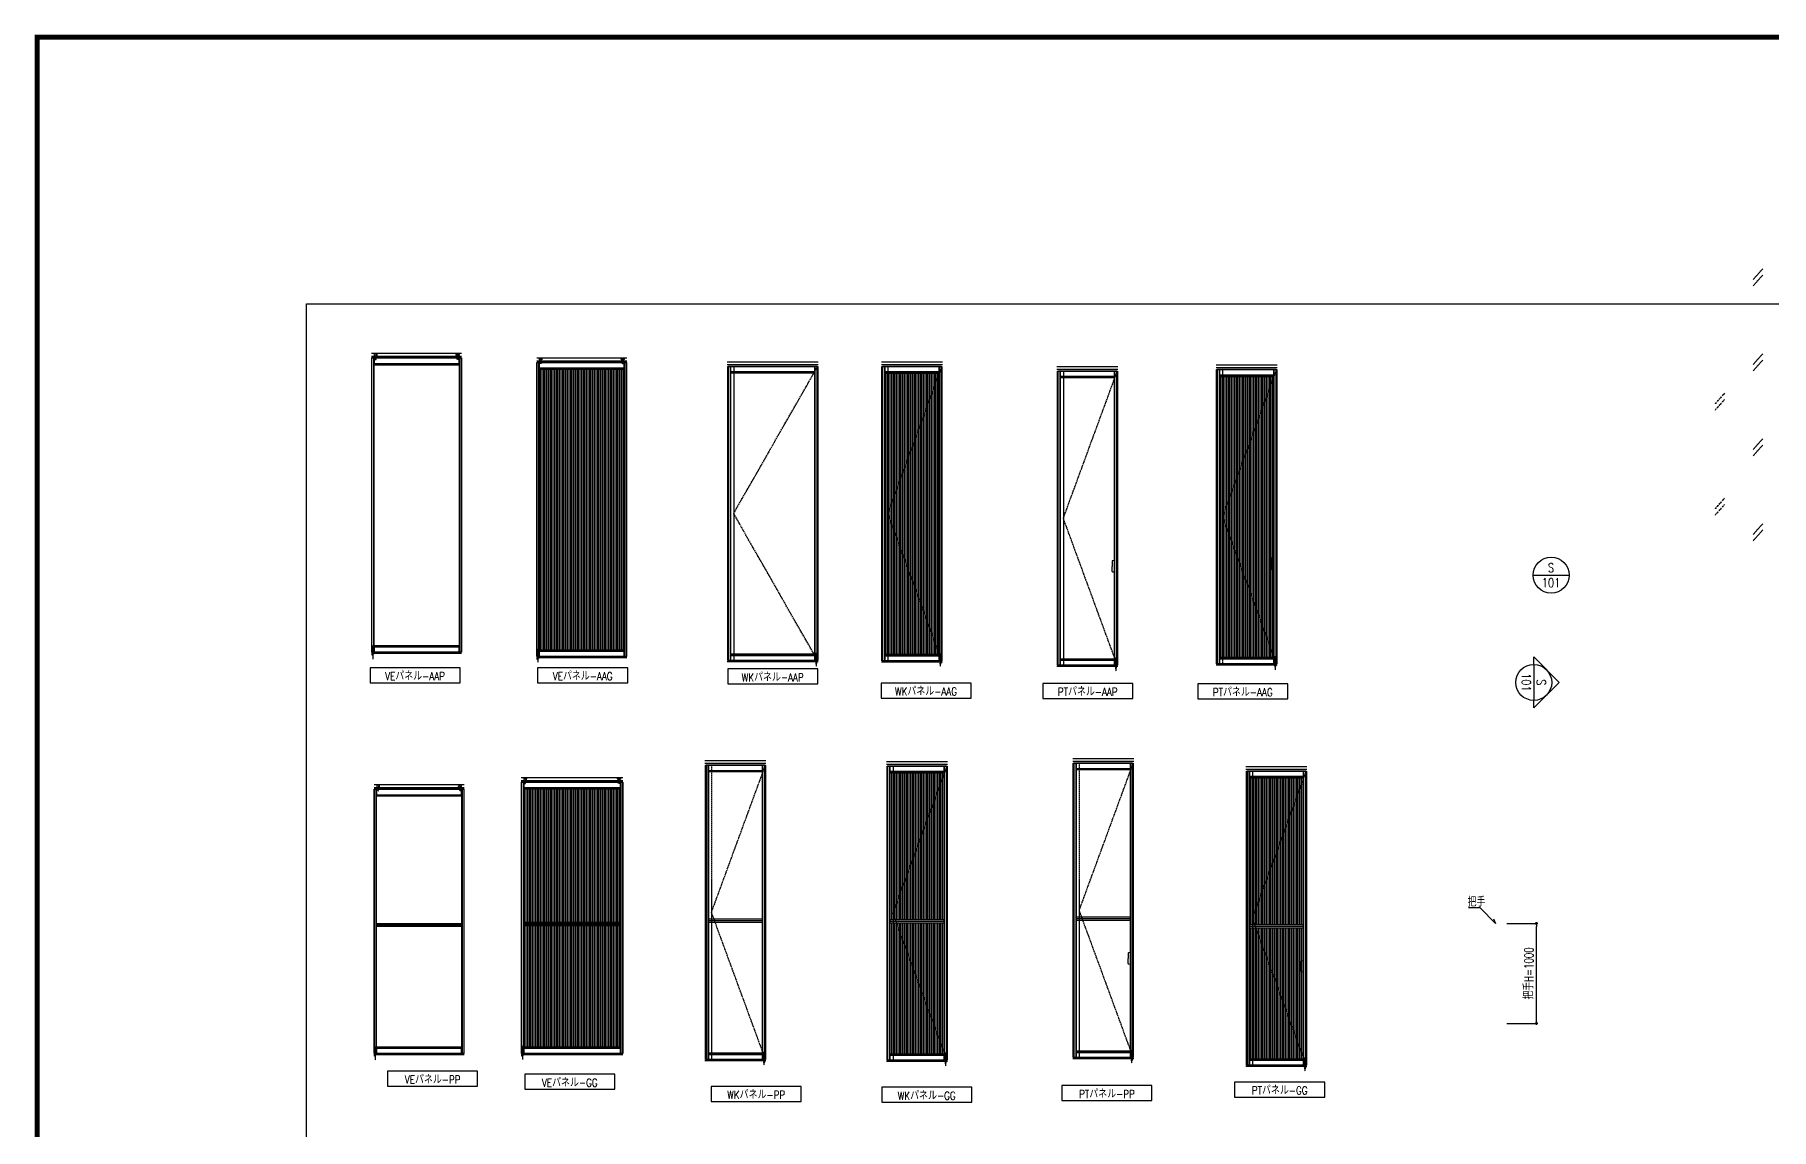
# Model space of a CAD drawing. Header units: inches. Extents: x 8146 to 48346, y -8221 to 20079.
# Drawn here: x 8146 to 25509, y 9131 to 20079 of the extents above; entities that cross this region are included whole.
import ezdxf
from ezdxf.enums import TextEntityAlignment as Align

# ---------------------------------------------------------------- set-up
doc = ezdxf.new("R2010")
doc.units = ezdxf.units.IN
doc.header["$LTSCALE"] = 10
doc.header["$MEASUREMENT"] = 0
for name, pattern in [('CENTER', [2, 1.25, -0.25, 0.25, -0.25]), ('DASHED2', [9.525, 6.35, -3.175]), ('HIDDEN', [0.375, 0.25, -0.125]), ('PHANTOM', [2.5, 1.25, -0.25, 0.25, -0.25, 0.25, -0.25])]:
    doc.linetypes.add(name, pattern=pattern)
for name, color, linetype in [('_P14_製品', 4, 'Continuous'), ('_ハッチング', 7, 'Continuous'), ('_図面枠', 7, 'Continuous'), ('_基準', 1, 'CENTER'), ('_文字', 3, 'Continuous'), ('_製品', 4, 'Continuous'), ('_躯体', 8, 'PHANTOM'), ('P14_製品寸法', 9, 'Continuous')]:
    doc.layers.add(name, color=color, linetype=linetype)
doc.styles.add('OKAMURA', font='simplex8.shx', dxfattribs={"width": 0.7, "bigfont": 'BIGFONT.shx'})
doc.dimstyles.new('OKAMURA-030', dxfattribs={"dimscale": 30, "dimtxt": 3, "dimasz": 1, "dimexe": 0, "dimexo": 3, "dimgap": 1, "dimtad": 1, "dimdec": 1, "dimdsep": 46, "dimtxsty": 'OKAMURA', "dimblk1": 'DOT', "dimblk2": 'DOT', "dimsah": 1, "dimcen": 0, "dimclrt": 3, "dimazin": 0, "dimtfac": 1, "dimtdec": 1, "dimtix": 1, "dimtmove": 2, "dimatfit": 3, "dimfxl": 0, "dimtolj": 1, "dimarcsym": 0})
pattern_1 = [(90, (-2100, -8700), (-15.875, 3e-15), [])]
pattern_2 = [(90, (-2096, -8700), (-15.875, 3e-15), [])]

# ---------------------------------------------------------------- blocks, each defined once
blk = doc.blocks.new('*U77')
at = {"layer": '_基準'}
blk.add_line((12, 78), (12, -58), dxfattribs=at)
at = {"layer": '_製品'}
for p, q in [((0, 2700), (900, 2700)), ((0, 2670), (900, 2670)), ((0, 0), (900, 0))]:
    blk.add_line(p, q, dxfattribs=at)
for points in [[(0, 10), (900, 10), (900, 2653), (0, 2653)], [(2, 2653), (898, 2653), (898, 10), (2, 10)], [(21, 2653), (879, 2653), (879, 10), (21, 10)], [(875, 10), (25, 10), (25, 2653), (875, 2653)], [(25, 2585), (875, 2585), (875, 2653), (25, 2653)], [(25, 2598), (875, 2598), (875, 2653), (25, 2653)], [(25, 1311), (875, 1311), (875, 1281), (25, 1281)], [(875, 1298), (25, 1298), (25, 1294), (875, 1294)], [(25, 10), (875, 10), (875, 73), (25, 73)], [(875, 60), (25, 60), (25, 73), (875, 73)]]:
    blk.add_lwpolyline(points, close=True, dxfattribs=at)
at = {"layer": '_製品', "color": 6, "linetype": 'HIDDEN'}
for points in [[(27, 2678), (53, 2678, 0.414214), (55, 2680), (55, 2688, 0.414214), (53, 2690), (27, 2690, 0.414214), (25, 2688), (25, 2680, 0.414214)], [(873, 2678), (847, 2678, -0.414214), (845, 2680), (845, 2688, -0.414214), (847, 2690), (873, 2690, -0.414214), (875, 2688), (875, 2680, -0.414214)]]:
    blk.add_lwpolyline(points, format="xyb", close=True, dxfattribs=at)
for points in [[(36, 2638), (44, 2638), (44, 2678), (36, 2678)], [(864, 2638), (856, 2638), (856, 2678), (864, 2678)]]:
    blk.add_lwpolyline(points, close=True, dxfattribs=at)
at = {"layer": '_製品', "color": 2, "linetype": 'DASHED2', "ltscale": 0.3}
blk.add_lwpolyline([(4, 10), (18, 10), (18, -18), (4, -18)], close=True, dxfattribs=at)
blk = doc.blocks.new('*U78')
at = {"layer": '_ハッチング'}
h = blk.add_hatch(dxfattribs=at)
h.set_pattern_fill('ANSI31', color=5, scale=5, angle=45, style=0)
h.set_pattern_definition(pattern_1)
h.paths.add_polyline_path([(25, 2657), (992, 2657), (992, 1320), (25, 1320)])
h = blk.add_hatch(dxfattribs=at)
h.set_pattern_fill('ANSI31', color=5, scale=5, angle=45, style=0)
h.set_pattern_definition([(90, (-2100, -9380), (-15.875, 3e-15), [])])
h.paths.add_polyline_path([(25, 1290), (992, 1290), (992, 73), (25, 73)])
at = {"layer": '_ハッチング', "color": 5}
for points in [[(25, 2657), (992, 2657), (992, 1320), (25, 1320)], [(25, 1290), (992, 1290), (992, 73), (25, 73)]]:
    blk.add_lwpolyline(points, close=True, dxfattribs=at)
at = {"layer": '_基準'}
blk.add_line((12, 87), (12, -49), dxfattribs=at)
at = {"layer": '_製品'}
for p, q in [((0, 2772), (1017, 2772)), ((0, 2742), (1017, 2742)), ((0, 0), (1017, 0))]:
    blk.add_line(p, q, dxfattribs=at)
for points in [[(0, 10), (1017, 10), (1017, 2725), (0, 2725)], [(2, 2725), (1015, 2725), (1015, 10), (2, 10)], [(21, 2725), (996, 2725), (996, 10), (21, 10)], [(992, 10), (25, 10), (25, 2725), (992, 2725)], [(25, 2657), (992, 2657), (992, 2725), (25, 2725)], [(25, 2670), (992, 2670), (992, 2725), (25, 2725)], [(25, 1320), (992, 1320), (992, 1290), (25, 1290)], [(992, 1307), (25, 1307), (25, 1303), (992, 1303)], [(25, 10), (992, 10), (992, 73), (25, 73)], [(992, 60), (25, 60), (25, 73), (992, 73)]]:
    blk.add_lwpolyline(points, close=True, dxfattribs=at)
at = {"layer": '_製品', "color": 6, "linetype": 'HIDDEN'}
for points in [[(27, 2751), (53, 2751, 0.414214), (55, 2753), (55, 2760, 0.414214), (53, 2762), (27, 2762, 0.414214), (25, 2760), (25, 2753, 0.414214)], [(990, 2751), (964, 2751, -0.414214), (962, 2753), (962, 2760, -0.414214), (964, 2762), (990, 2762, -0.414214), (992, 2760), (992, 2753, -0.414214)]]:
    blk.add_lwpolyline(points, format="xyb", close=True, dxfattribs=at)
for points in [[(36, 2711), (44, 2711), (44, 2751), (36, 2751)], [(981, 2711), (973, 2711), (973, 2751), (981, 2751)]]:
    blk.add_lwpolyline(points, close=True, dxfattribs=at)
at = {"layer": '_製品', "color": 2, "linetype": 'DASHED2', "ltscale": 0.3}
blk.add_lwpolyline([(5, 10), (19, 10), (19, -18), (5, -18)], close=True, dxfattribs=at)
blk = doc.blocks.new('*U11')
at = {"layer": '_基準'}
blk.add_line((11.5, 77.9), (11.5, -57.9), dxfattribs=at)
at = {"layer": '_製品'}
for p, q in [((0, 3000), (900, 3000)), ((0, 2970), (900, 2970)), ((0, 0), (900, 0))]:
    blk.add_line(p, q, dxfattribs=at)
for points in [[(0, 10), (900, 10), (900, 2953), (0, 2953)], [(2, 2953), (898, 2953), (898, 10), (2, 10)], [(21, 2953), (879, 2953), (879, 10), (21, 10)], [(875, 10), (25, 10), (25, 2953), (875, 2953)], [(25, 2885), (875, 2885), (875, 2953), (25, 2953)], [(25, 2898), (875, 2898), (875, 2953), (25, 2953)], [(25, 10), (875, 10), (875, 73), (25, 73)], [(875, 60), (25, 60), (25, 73), (875, 73)]]:
    blk.add_lwpolyline(points, close=True, dxfattribs=at)
at = {"layer": '_製品', "color": 6, "linetype": 'HIDDEN'}
for points in [[(27, 2978.5), (53, 2978.5, 0.4142136), (55, 2980.5), (55, 2988, 0.4142136), (53, 2990), (27, 2990, 0.4142136), (25, 2988), (25, 2980.5, 0.4142136)], [(873, 2978.5), (847, 2978.5, -0.4142136), (845, 2980.5), (845, 2988, -0.4142136), (847, 2990), (873, 2990, -0.4142136), (875, 2988), (875, 2980.5, -0.4142136)]]:
    blk.add_lwpolyline(points, format="xyb", close=True, dxfattribs=at)
for points in [[(36, 2938.5), (44, 2938.5), (44, 2978.5), (36, 2978.5)], [(864, 2938.5), (856, 2938.5), (856, 2978.5), (864, 2978.5)]]:
    blk.add_lwpolyline(points, close=True, dxfattribs=at)
at = {"layer": '_製品', "color": 2, "linetype": 'DASHED2', "ltscale": 0.3}
blk.add_lwpolyline([(4.5, 10), (18.5, 10), (18.5, -18), (4.5, -18)], close=True, dxfattribs=at)
blk = doc.blocks.new('*U13')
at = {"layer": '_ハッチング'}
h = blk.add_hatch(dxfattribs=at)
h.set_pattern_fill('ANSI31', color=5, scale=5, angle=45, style=0)
h.set_pattern_definition(pattern_1)
h.paths.add_polyline_path([(25, 2885), (875, 2885), (875, 73), (25, 73)])
at = {"layer": '_ハッチング', "color": 5}
blk.add_lwpolyline([(25, 2885), (875, 2885), (875, 73), (25, 73)], close=True, dxfattribs=at)
at = {"layer": '_基準'}
blk.add_line((12, 87), (12, -49), dxfattribs=at)
at = {"layer": '_製品'}
for p, q in [((0, 3000), (900, 3000)), ((0, 2970), (900, 2970)), ((0, 0), (900, 0))]:
    blk.add_line(p, q, dxfattribs=at)
for points in [[(0, 10), (900, 10), (900, 2953), (0, 2953)], [(2, 2953), (898, 2953), (898, 10), (2, 10)], [(21, 2953), (879, 2953), (879, 10), (21, 10)], [(875, 10), (25, 10), (25, 2953), (875, 2953)], [(25, 2885), (875, 2885), (875, 2953), (25, 2953)], [(25, 2898), (875, 2898), (875, 2953), (25, 2953)], [(25, 10), (875, 10), (875, 73), (25, 73)], [(875, 60), (25, 60), (25, 73), (875, 73)]]:
    blk.add_lwpolyline(points, close=True, dxfattribs=at)
at = {"layer": '_製品', "color": 6, "linetype": 'HIDDEN'}
for points in [[(27, 2979), (53, 2979, 0.414214), (55, 2981), (55, 2988, 0.414214), (53, 2990), (27, 2990, 0.414214), (25, 2988), (25, 2981, 0.414214)], [(873, 2979), (847, 2979, -0.414214), (845, 2981), (845, 2988, -0.414214), (847, 2990), (873, 2990, -0.414214), (875, 2988), (875, 2981, -0.414214)]]:
    blk.add_lwpolyline(points, format="xyb", close=True, dxfattribs=at)
for points in [[(36, 2939), (44, 2939), (44, 2979), (36, 2979)], [(864, 2939), (856, 2939), (856, 2979), (864, 2979)]]:
    blk.add_lwpolyline(points, close=True, dxfattribs=at)
at = {"layer": '_製品', "color": 2, "linetype": 'DASHED2', "ltscale": 0.3}
blk.add_lwpolyline([(5, 10), (19, 10), (19, -18), (5, -18)], close=True, dxfattribs=at)
blk = doc.blocks.new('*U107')
at = {"layer": '_基準'}
for p, q in [((60, 2953), (60, 10)), ((884, 87), (884, -49))]:
    blk.add_line(p, q, dxfattribs=at)
blk.add_lwpolyline([(900, 10), (60, 1481), (900, 2953)], dxfattribs=at)
at = {"layer": '_製品'}
blk.add_line((-5, 0), (905, 0), dxfattribs=at)
for points in [[(-5, 3000), (905, 3000)], [(905, 2970), (-5, 2970)]]:
    blk.add_lwpolyline(points, dxfattribs=at)
for points in [[(900, 10), (0, 10), (0, 2953), (900, 2953)], [(894, 2953), (6, 2953), (6, 10), (894, 10)], [(875, 2953), (25, 2953), (25, 10), (875, 10)], [(29, 10), (871, 10), (871, 2953), (29, 2953)], [(871, 2885), (29, 2885), (29, 2953), (871, 2953)], [(871, 2898), (29, 2898), (29, 2953), (871, 2953)], [(871, 10), (29, 10), (29, 73), (871, 73)], [(29, 60), (871, 60), (871, 73), (29, 73)]]:
    blk.add_lwpolyline(points, close=True, dxfattribs=at)
at = {"layer": '_製品', "color": 2, "linetype": 'DASHED2', "ltscale": 0.3}
blk.add_lwpolyline([(892, 10), (877, 10), (877, -18), (892, -18)], close=True, dxfattribs=at)
blk = doc.blocks.new('*U121')
at = {"layer": '_ハッチング'}
h = blk.add_hatch(dxfattribs=at)
h.set_pattern_fill('ANSI31', color=5, scale=5, angle=45, style=0)
h.set_pattern_definition([(90, (-2096, -8699.996), (-15.875, 3e-15), [])])
h.paths.add_polyline_path([(29, 2885), (571, 2885), (571, 73), (29, 73)])
at = {"layer": '_ハッチング', "color": 5}
blk.add_lwpolyline([(29, 2885), (571, 2885), (571, 73), (29, 73)], close=True, dxfattribs=at)
at = {"layer": '_基準'}
for p, q in [((60, 2953), (60, 10)), ((584, 87), (584, -49))]:
    blk.add_line(p, q, dxfattribs=at)
blk.add_lwpolyline([(600, 10), (60, 1482), (600, 2953)], dxfattribs=at)
at = {"layer": '_製品'}
blk.add_line((-5, 0), (605, 0), dxfattribs=at)
for points in [[(-5, 3000), (605, 3000)], [(605, 2970), (-5, 2970)]]:
    blk.add_lwpolyline(points, dxfattribs=at)
for points in [[(600, 10), (0, 10), (0, 2953), (600, 2953)], [(594, 2953), (6, 2953), (6, 10), (594, 10)], [(575, 2953), (25, 2953), (25, 10), (575, 10)], [(29, 10), (571, 10), (571, 2953), (29, 2953)], [(571, 2885), (29, 2885), (29, 2953), (571, 2953)], [(571, 2898), (29, 2898), (29, 2953), (571, 2953)], [(571, 10), (29, 10), (29, 73), (571, 73)], [(29, 60), (571, 60), (571, 73), (29, 73)]]:
    blk.add_lwpolyline(points, close=True, dxfattribs=at)
at = {"layer": '_製品', "color": 2, "linetype": 'DASHED2', "ltscale": 0.3}
blk.add_lwpolyline([(592, 10), (577, 10), (577, -18), (592, -18)], close=True, dxfattribs=at)
blk = doc.blocks.new('*U108')
at = {"layer": '_基準'}
for p, q in [((60, 2953), (60, 10)), ((584, 87), (584, -49))]:
    blk.add_line(p, q, dxfattribs=at)
blk.add_lwpolyline([(600, 10), (60, 1481), (600, 2953)], dxfattribs=at)
at = {"layer": '_製品'}
for p, q in [((548, 1051), (548, 1000)), ((570, 1060), (552, 1056)), ((571, 1059), (571, 1000)), ((548, 949), (548, 1000)), ((570, 940), (552, 944)), ((571, 941), (571, 1000)), ((-5, 0), (605, 0))]:
    blk.add_line(p, q, dxfattribs=at)
for points in [[(-5, 3000), (605, 3000)], [(605, 2970), (-5, 2970)]]:
    blk.add_lwpolyline(points, dxfattribs=at)
for points in [[(600, 10), (0, 10), (0, 2953), (600, 2953)], [(594, 2953), (6, 2953), (6, 10), (594, 10)], [(575, 2953), (25, 2953), (25, 10), (575, 10)], [(29, 10), (571, 10), (571, 2953), (29, 2953)], [(571, 2885), (29, 2885), (29, 2953), (571, 2953)], [(571, 2898), (29, 2898), (29, 2953), (571, 2953)], [(571, 10), (29, 10), (29, 73), (571, 73)], [(29, 60), (571, 60), (571, 73), (29, 73)]]:
    blk.add_lwpolyline(points, close=True, dxfattribs=at)
at = {"layer": '_製品', "color": 2, "linetype": 'DASHED2', "ltscale": 0.3}
blk.add_lwpolyline([(592, 10), (577, 10), (577, -18), (592, -18)], close=True, dxfattribs=at)
at = {"layer": '_製品'}
for centre, radius, start, end in [((552, 1051), 4.48, 96.9065, 179.2555), ((570, 1059), 1, 0, 102.2648), ((553, 949), 5, 180, 257.7352), ((570, 941), 1, 257.7352, 0)]:
    blk.add_arc(centre, radius, start, end, dxfattribs=at)
blk = doc.blocks.new('*U122')
at = {"layer": '_ハッチング'}
h = blk.add_hatch(dxfattribs=at)
h.set_pattern_fill('ANSI31', color=5, scale=5, angle=45, style=0)
h.set_pattern_definition(pattern_2)
h.paths.add_polyline_path([(29, 2885), (571, 2885), (571, 73), (29, 73)])
at = {"layer": '_ハッチング', "color": 5}
blk.add_lwpolyline([(29, 2885), (571, 2885), (571, 73), (29, 73)], close=True, dxfattribs=at)
at = {"layer": '_基準'}
for p, q in [((60, 2953), (60, 10)), ((584, 87), (584, -49))]:
    blk.add_line(p, q, dxfattribs=at)
blk.add_lwpolyline([(600, 10), (60, 1481), (600, 2953)], dxfattribs=at)
at = {"layer": '_製品'}
for p, q in [((548, 1061), (548, 1010)), ((570, 1070), (552, 1066)), ((571, 1069), (571, 1010)), ((548, 959), (548, 1010)), ((570, 950), (552, 954)), ((571, 951), (571, 1010)), ((-5, 0), (605, 0))]:
    blk.add_line(p, q, dxfattribs=at)
for points in [[(-5, 3000), (605, 3000)], [(605, 2970), (-5, 2970)]]:
    blk.add_lwpolyline(points, dxfattribs=at)
for points in [[(600, 10), (0, 10), (0, 2953), (600, 2953)], [(594, 2953), (6, 2953), (6, 10), (594, 10)], [(575, 2953), (25, 2953), (25, 10), (575, 10)], [(29, 10), (571, 10), (571, 2953), (29, 2953)], [(571, 2885), (29, 2885), (29, 2953), (571, 2953)], [(571, 2898), (29, 2898), (29, 2953), (571, 2953)], [(571, 10), (29, 10), (29, 73), (571, 73)], [(29, 60), (571, 60), (571, 73), (29, 73)]]:
    blk.add_lwpolyline(points, close=True, dxfattribs=at)
at = {"layer": '_製品', "color": 2, "linetype": 'DASHED2', "ltscale": 0.3}
blk.add_lwpolyline([(592, 10), (577, 10), (577, -18), (592, -18)], close=True, dxfattribs=at)
at = {"layer": '_製品'}
for centre, radius, start, end in [((552, 1061), 4.48, 96.9065, 179.2555), ((570, 1069), 1, 0, 102.2648), ((553, 959), 5, 180, 257.7352), ((570, 951), 1, 257.7352, 0)]:
    blk.add_arc(centre, radius, start, end, dxfattribs=at)
blk = doc.blocks.new('*U109')
at = {"layer": '_基準'}
for p, q in [((60, 2953), (60, 10)), ((584, 87), (584, -49))]:
    blk.add_line(p, q, dxfattribs=at)
blk.add_lwpolyline([(600, 10), (60, 1481), (600, 2953)], dxfattribs=at)
at = {"layer": '_製品'}
blk.add_line((-5, 0), (605, 0), dxfattribs=at)
for points in [[(-5, 3000), (605, 3000)], [(605, 2970), (-5, 2970)]]:
    blk.add_lwpolyline(points, dxfattribs=at)
for points in [[(600, 10), (0, 10), (0, 2953), (600, 2953)], [(594, 2953), (6, 2953), (6, 10), (594, 10)], [(575, 2953), (25, 2953), (25, 10), (575, 10)], [(29, 10), (571, 10), (571, 2953), (29, 2953)], [(571, 2885), (29, 2885), (29, 2953), (571, 2953)], [(571, 2898), (29, 2898), (29, 2953), (571, 2953)], [(571, 1414), (29, 1414), (29, 1384), (571, 1384)], [(29, 1401), (571, 1401), (571, 1397), (29, 1397)], [(571, 10), (29, 10), (29, 73), (571, 73)], [(29, 60), (571, 60), (571, 73), (29, 73)]]:
    blk.add_lwpolyline(points, close=True, dxfattribs=at)
at = {"layer": '_製品', "color": 2, "linetype": 'DASHED2', "ltscale": 0.3}
blk.add_lwpolyline([(592, 10), (577, 10), (577, -18), (592, -18)], close=True, dxfattribs=at)
blk = doc.blocks.new('*U123')
at = {"layer": '_ハッチング'}
h = blk.add_hatch(dxfattribs=at)
h.set_pattern_fill('ANSI31', color=5, scale=5, angle=45, style=0)
h.set_pattern_definition([(90, (-2096.405, -8700), (-15.875, 3e-15), [])])
h.paths.add_polyline_path([(29, 2885), (571, 2885), (571, 1414), (29, 1414)])
h = blk.add_hatch(dxfattribs=at)
h.set_pattern_fill('ANSI31', color=5, scale=5, angle=45, style=0)
h.set_pattern_definition([(90, (-2096.405, -10200.567), (-15.875, 3e-15), [])])
h.paths.add_polyline_path([(29, 1384), (571, 1384), (571, 73), (29, 73)])
at = {"layer": '_ハッチング', "color": 5}
for points in [[(29, 2885), (571, 2885), (571, 1414), (29, 1414)], [(29, 1384), (571, 1384), (571, 73), (29, 73)]]:
    blk.add_lwpolyline(points, close=True, dxfattribs=at)
at = {"layer": '_基準'}
for p, q in [((60, 2953), (60, 10)), ((584, 87), (584, -49))]:
    blk.add_line(p, q, dxfattribs=at)
blk.add_lwpolyline([(600, 10), (60, 1481), (600, 2953)], dxfattribs=at)
at = {"layer": '_製品'}
blk.add_line((-5, 0), (605, 0), dxfattribs=at)
for points in [[(-5, 3000), (605, 3000)], [(605, 2970), (-5, 2970)]]:
    blk.add_lwpolyline(points, dxfattribs=at)
for points in [[(600, 10), (0, 10), (0, 2953), (600, 2953)], [(594, 2953), (6, 2953), (6, 10), (594, 10)], [(575, 2953), (25, 2953), (25, 10), (575, 10)], [(29, 10), (571, 10), (571, 2953), (29, 2953)], [(571, 2885), (29, 2885), (29, 2953), (571, 2953)], [(571, 2898), (29, 2898), (29, 2953), (571, 2953)], [(571, 1414), (29, 1414), (29, 1384), (571, 1384)], [(29, 1401), (571, 1401), (571, 1397), (29, 1397)], [(571, 10), (29, 10), (29, 73), (571, 73)], [(29, 60), (571, 60), (571, 73), (29, 73)]]:
    blk.add_lwpolyline(points, close=True, dxfattribs=at)
at = {"layer": '_製品', "color": 2, "linetype": 'DASHED2', "ltscale": 0.3}
blk.add_lwpolyline([(592, 10), (577, 10), (577, -18), (592, -18)], close=True, dxfattribs=at)
blk = doc.blocks.new('*U110')
at = {"layer": '_基準'}
for p, q in [((60, 2953), (60, 10)), ((584, 87), (584, -49))]:
    blk.add_line(p, q, dxfattribs=at)
blk.add_lwpolyline([(600, 10), (60, 1481), (600, 2953)], dxfattribs=at)
at = {"layer": '_製品'}
for p, q in [((548, 1051), (548, 1000)), ((570, 1060), (552, 1056)), ((571, 1059), (571, 1000)), ((548, 949), (548, 1000)), ((570, 940), (552, 944)), ((571, 941), (571, 1000)), ((-5, 0), (605, 0))]:
    blk.add_line(p, q, dxfattribs=at)
for points in [[(-5, 3000), (605, 3000)], [(605, 2970), (-5, 2970)]]:
    blk.add_lwpolyline(points, dxfattribs=at)
for points in [[(600, 10), (0, 10), (0, 2953), (600, 2953)], [(594, 2953), (6, 2953), (6, 10), (594, 10)], [(575, 2953), (25, 2953), (25, 10), (575, 10)], [(29, 10), (571, 10), (571, 2953), (29, 2953)], [(571, 2885), (29, 2885), (29, 2953), (571, 2953)], [(571, 2898), (29, 2898), (29, 2953), (571, 2953)], [(571, 1414), (29, 1414), (29, 1384), (571, 1384)], [(29, 1401), (571, 1401), (571, 1397), (29, 1397)], [(571, 10), (29, 10), (29, 73), (571, 73)], [(29, 60), (571, 60), (571, 73), (29, 73)]]:
    blk.add_lwpolyline(points, close=True, dxfattribs=at)
at = {"layer": '_製品', "color": 2, "linetype": 'DASHED2', "ltscale": 0.3}
blk.add_lwpolyline([(592, 10), (577, 10), (577, -18), (592, -18)], close=True, dxfattribs=at)
at = {"layer": '_製品'}
for centre, radius, start, end in [((552, 1051), 4.48, 96.9065, 179.2555), ((570, 1059), 1, 0, 102.2648), ((553, 949), 5, 180, 257.7352), ((570, 941), 1, 257.7352, 0)]:
    blk.add_arc(centre, radius, start, end, dxfattribs=at)
blk = doc.blocks.new('*U37')
for p, q in [((424, 0), (0, 424)), ((0, 300), (0, 424)), ((0, 300), (0, -300)), ((0, -424), (424, 0)), ((0, -424), (0, -300))]:
    blk.add_line(p, q)
blk.add_circle((0, 0), 300)
at = {"style": 'OKAMURA', "width": 0.8, "flags": 8}
for tag, p in [('101', (-125, 0)), ('S', (125, 0))]:
    blk.add_attdef(tag, text='', height=150, rotation=270, dxfattribs=at).set_placement(p, align=Align.MIDDLE_CENTER)
blk = doc.blocks.new('*U36')
blk.add_line((-300, 0), (300, 0))
blk.add_circle((0, 0), 300)
at = {"style": 'OKAMURA', "width": 0.8, "flags": 8}
for tag, p in [('S', (0, 125)), ('101', (0, -125))]:
    blk.add_attdef(tag, text='', height=150, rotation=360, dxfattribs=at).set_placement(p, align=Align.MIDDLE_CENTER)
blk = doc.blocks.new('P_WALL')
at = {"layer": '_躯体'}
for p, q in [((0, 63), (-95, -44)), ((0, 0), (-95, -107))]:
    blk.add_line(p, q, dxfattribs=at)
blk = doc.blocks.new('P14_WALL1')
for p in [(95.4479, 1500), (95.4479, 450)]:
    blk.add_blockref('P_WALL', p)
blk = doc.blocks.new('*U129')
at = {"layer": '_ハッチング'}
h = blk.add_hatch(dxfattribs=at)
h.set_pattern_fill('ANSI31', color=5, scale=5, angle=45, style=0)
h.set_pattern_definition(pattern_2)
h.paths.add_polyline_path([(29, 2885), (571, 2885), (571, 1414), (29, 1414)])
h = blk.add_hatch(dxfattribs=at)
h.set_pattern_fill('ANSI31', color=5, scale=5, angle=45, style=0)
h.set_pattern_definition([(90, (-2096, -10200.567), (-15.875, 3e-15), [])])
h.paths.add_polyline_path([(29, 1384), (571, 1384), (571, 73), (29, 73)])
at = {"layer": '_ハッチング', "color": 5}
for points in [[(29, 2885), (571, 2885), (571, 1414), (29, 1414)], [(29, 1384), (571, 1384), (571, 73), (29, 73)]]:
    blk.add_lwpolyline(points, close=True, dxfattribs=at)
at = {"layer": '_基準'}
for p, q in [((60, 2953), (60, 10)), ((584, 87), (584, -49))]:
    blk.add_line(p, q, dxfattribs=at)
blk.add_lwpolyline([(600, 10), (60, 1481), (600, 2953)], dxfattribs=at)
at = {"layer": '_製品'}
blk.add_line((-5, 0), (605, 0), dxfattribs=at)
for points in [[(-5, 3000), (605, 3000)], [(605, 2970), (-5, 2970)]]:
    blk.add_lwpolyline(points, dxfattribs=at)
for points in [[(600, 10), (0, 10), (0, 2953), (600, 2953)], [(594, 2953), (6, 2953), (6, 10), (594, 10)], [(575, 2953), (25, 2953), (25, 10), (575, 10)], [(29, 10), (571, 10), (571, 2953), (29, 2953)], [(571, 2885), (29, 2885), (29, 2953), (571, 2953)], [(571, 2898), (29, 2898), (29, 2953), (571, 2953)], [(571, 1414), (29, 1414), (29, 1384), (571, 1384)], [(29, 1401), (571, 1401), (571, 1397), (29, 1397)], [(571, 10), (29, 10), (29, 73), (571, 73)], [(29, 60), (571, 60), (571, 73), (29, 73)]]:
    blk.add_lwpolyline(points, close=True, dxfattribs=at)
blk.add_lwpolyline([(570, 1060, -0.478394), (571, 1059), (571, 1000), (571, 941, -0.478394), (570, 940), (552, 944, -0.352819), (548, 949), (548, 1000), (548, 1051, -0.375621), (552, 1056)], format="xyb", close=True, dxfattribs=at)
at = {"layer": '_製品', "color": 2, "linetype": 'DASHED2', "ltscale": 0.3}
blk.add_lwpolyline([(592, 10), (577, 10), (577, -18), (592, -18)], close=True, dxfattribs=at)
blk = doc.blocks.new('_DOT')
at = {"color": 0, "linetype": 'ByBlock'}
blk.add_line((-0.5, 0), (-1, 0), dxfattribs=at)
at = {"color": 0, "linetype": 'ByBlock', "const_width": 0.5}
blk.add_lwpolyline([(-0.25, 0, 1), (0.25, 0, 1)], format="xyb", close=True, dxfattribs=at)
blk = doc.blocks.new('*D91')
at = {"layer": 'Defpoints', "color": 0, "transparency": 16777216}
for p in [(571, 1000), (956, 1000), (571, 0)]:
    blk.add_point(p, dxfattribs=at)
at = {"layer": 'P14_製品寸法', "color": 0, "lineweight": -2, "transparency": 16777216}
for p, q in [((661, 1000), (956, 1000)), ((956, 30), (956, 970)), ((661, 0), (956, 0))]:
    blk.add_line(p, q, dxfattribs=at)
at = {"layer": 'P14_製品寸法', "color": 0, "lineweight": -2, "transparency": 16777216, "xscale": 30, "yscale": 30, "zscale": 30}
for p, rotation in [((956, 1000), 90), ((956, 0), 270)]:
    blk.add_blockref('_DOT', p, dxfattribs=dict(at, rotation=rotation))
at = {"layer": 'P14_製品寸法', "color": 3, "transparency": 16777216, "insert": (881, 500), "char_height": 90, "attachment_point": 5, "rotation": 90, "style": 'OKAMURA'}
blk.add_mtext('\\A1;把手H=1000', dxfattribs=at)
blk = doc.blocks.new('p18')
at = {"layer": '_図面枠', "color": 7, "const_width": 1}
blk.add_lwpolyline([(803, 565), (0, 565), (0, 0), (803, 0)], close=True, dxfattribs=at)
at = {"layer": '_図面枠', "color": 3, "style": 'OKAMURA', "width": 0.7, "flags": 8}
for tag, p, height in [('備考欄01', (3, 49.5), 3.5), ('BUKKENNAME', (651.52, 46.4), 5), ('備考欄02', (3, 43.5), 3.5), ('備考欄03', (3, 37.5), 3.5), ('図面更新内容01', (447.5, 37.5), 3), ('KOKYAKUNAME', (651.57, 36.24), 5), ('備考欄04', (3, 31.5), 3.5), ('図面更新内容02', (447.5, 31.5), 3), ('ZUMENNAME(FREE_INPUT)', (651.66, 26.61), 5), ('備考欄05', (3, 25.5), 3.5), ('図面更新内容03', (447.5, 25.5), 3), ('備考欄06', (3, 19.5), 3.5), ('図面更新内容04', (447.5, 19.5), 3), ('備考欄07', (3, 13.5), 3.5), ('図面更新内容05', (447.5, 13.5), 3), ('備考欄08', (3, 7.5), 3.5), ('図面更新内容06', (447.5, 7.5), 3), ('備考欄09', (3, 1.5), 3.5)]:
    blk.add_attdef(tag, p, '', height=height, dxfattribs=at)
for tag, height, p in [('最終更新年', 4, (536.84, 46)), ('最終更新月', 4, (545.34, 46)), ('最終更新日', 4, (553.84, 46)), ('YOUSUU-KO', 5, (786.75, 7.74)), ('YOUSUU', 5, (800.8, 7.67)), ('SYODAKU-DATE', 5, (629.18, 4.9)), ('SEKKEI-DATE', 5, (691.5, 0.75)), ('KENZU', 5, (719.5, 0.75)), ('SEKKEI', 5, (747.5, 0.75)), ('SEIZU', 5, (775.5, 0.75))]:
    blk.add_attdef(tag, text='', height=height, dxfattribs=at).set_placement(p, align=Align.RIGHT)
for tag, height, p in [('ZUMENSCALE', 5, (596.84, 37.68)), ('図面更新日01', 3, (537, 37.5)), ('更新者名01', 3, (555.75, 37.5)), ('図面更新日02', 3, (537, 31.5)), ('更新者名02', 3, (555.75, 31.5)), ('ZUMENSCALE02', 5, (596.84, 28.78)), ('図面更新日03', 3, (537, 25.5)), ('更新者名03', 3, (555.75, 25.5)), ('図面更新日04', 3, (537, 19.5)), ('更新者名04', 3, (555.75, 19.5)), ('図面更新日05', 3, (537, 13.5)), ('更新者名05', 3, (555.75, 13.5)), ('図面更新日06', 3, (537, 7.5)), ('SYODAKUCHECK', 8, (577.3, 4.9)), ('更新者名06', 3, (555.75, 7.5))]:
    blk.add_attdef(tag, text='', height=height, dxfattribs=at).set_placement(p, align=Align.CENTER)
at = {"layer": 'Defpoints', "style": 'OKAMURA', "width": 0.7, "flags": 8}
blk.add_attdef('ZUWAKUTYPE', text='', height=3.5, dxfattribs=at).set_placement((800.8, 2.77), align=Align.RIGHT)
blk = doc.blocks.new('P14_FRAME')
at = {"layer": '_図面枠', "xscale": 50, "yscale": 50, "zscale": 50}
blk.add_blockref('p18', (0, 0), dxfattribs=at)
blk = doc.blocks.new('*U100')
for p in [(0, 3000), (0, 2150), (0, 2150), (0, 1300), (0, 1300), (0, 450)]:
    blk.add_blockref('P_WALL', p)
blk = doc.blocks.new('P14_PT_DIM_TEX')
at = {"layer": '_文字', "color": 9}
blk.add_lwpolyline([(526.54, 1046.01), (548, 1000), (393, 1155), (275.62, 1155)], dxfattribs=at)
at = {"layer": '_文字', "style": 'OKAMURA', "width": 0.7}
blk.add_text('把手', height=90, dxfattribs=at).set_placement((268.8, 1168.09))
at = {"layer": 'P14_製品寸法'}
dim = blk.add_linear_dim(base=(956.45, 1000), p1=(571, 0), p2=(571, 1000), angle=90, text='把手H=<>', dimstyle='OKAMURA-030', dxfattribs=at)
dim.commit()
dim.dimension.update_dxf_attribs({"geometry": '*D91', "text_midpoint": (881.45, 500)})

msp = doc.modelspace()

# ---------------------------------------------------------------- linework, layer by layer
msp.add_lwpolyline([(10864, 17389), (41206, 17389), (41206, -3156), (10864, -3156)], close=True)
at = {"layer": '_文字', "color": 9}
for points in [[(11499, 13597), (12399, 13597), (12399, 13747), (11499, 13747)], [(13175, 13597), (14075, 13597), (14075, 13747), (13175, 13747)], [(15075, 13586), (15975, 13586), (15975, 13736), (15075, 13736)], [(16608, 13445), (17508, 13445), (17508, 13595), (16608, 13595)], [(18225, 13441), (19125, 13441), (19125, 13591), (18225, 13591)], [(19775, 13436), (20675, 13436), (20675, 13586), (19775, 13586)], [(11675, 9562), (12575, 9562), (12575, 9712), (11675, 9712)], [(13046, 9531), (13946, 9531), (13946, 9681), (13046, 9681)], [(14910, 9410), (15810, 9410), (15810, 9560), (14910, 9560)], [(16615, 9401), (17515, 9401), (17515, 9551), (16615, 9551)], [(18417, 9418), (19317, 9418), (19317, 9568), (18417, 9568)], [(20144, 9454), (21044, 9454), (21044, 9604), (20144, 9604)]]:
    msp.add_lwpolyline(points, close=True, dxfattribs=at)

# ---------------------------------------------------------------- block references
for name, p in [('*U11', (11515, 13893)), ('*U13', (13166, 13849)), ('*U107', (15075, 13809)), ('*U121', (16617, 13808)), ('*U108', (18371, 13762)), ('*U122', (19964, 13777)), ('P14_WALL1', (24947, 14932)), ('*U109', (14853, 9820)), ('*U123', (16668, 9811)), ('*U110', (18530, 9840)), ('*U77', (11540, 9880)), ('*U78', (13011, 9879)), ('P14_PT_DIM_TEX', (22205, 10190))]:
    msp.add_blockref(name, p)
ref = msp.add_blockref('*U36', (23308, 14673), dxfattribs=dict(xscale=0.6, yscale=0.6, zscale=0.6))
ref.add_attrib('S', 'S', dxfattribs={"height": 90, "style": 'OKAMURA', "width": 0.8}).set_placement((23308, 14748), align=Align.MIDDLE_CENTER)
ref.add_attrib('101', '101', dxfattribs={"height": 90, "style": 'OKAMURA', "width": 0.8}).set_placement((23308, 14598), align=Align.MIDDLE_CENTER)
ref = msp.add_blockref('*U37', (23134, 13601), dxfattribs=dict(xscale=0.6, yscale=0.6, zscale=0.6))
ref.add_attrib('101', '101', dxfattribs={"height": 90, "rotation": 270, "style": 'OKAMURA', "oblique": 360, "width": 0.8}).set_placement((23059, 13601), align=Align.MIDDLE_CENTER)
ref.add_attrib('S', 'S', dxfattribs={"height": 90, "rotation": 270, "style": 'OKAMURA', "oblique": 360, "width": 0.8}).set_placement((23209, 13601), align=Align.MIDDLE_CENTER)
at = {"layer": '_P14_製品'}
msp.add_blockref('*U100', (25424, 14675), dxfattribs=at)
at = {"layer": 'Defpoints'}
msp.add_blockref('*U129', (20262, 9761), dxfattribs=at)
at = {"layer": 'P14_製品寸法'}
msp.add_blockref('P14_FRAME', (8171, -8196), dxfattribs=at)

# ---------------------------------------------------------------- texts
at = {"layer": '_文字', "style": 'OKAMURA', "width": 0.8}
for s, p in [('VEパネル-AAP', (11949, 13672)), ('VEパネル-AAG', (13625, 13672)), ('WKパネル-AAP', (15525, 13661)), ('WKパネル-AAG', (17058, 13520)), ('PTパネル-AAP', (18675, 13516)), ('PTパネル-AAG', (20225, 13511)), ('VEパネル-PP', (12125, 9637)), ('VEパネル-GG', (13496, 9606)), ('PTパネル-GG', (20594, 9529)), ('WKパネル-PP', (15360, 9485)), ('WKパネル-GG', (17065, 9476)), ('PTパネル-PP', (18867, 9493))]:
    msp.add_text(s, height=80, dxfattribs=at).set_placement(p, align=Align.MIDDLE)

doc.saveas('drawing.dxf')
